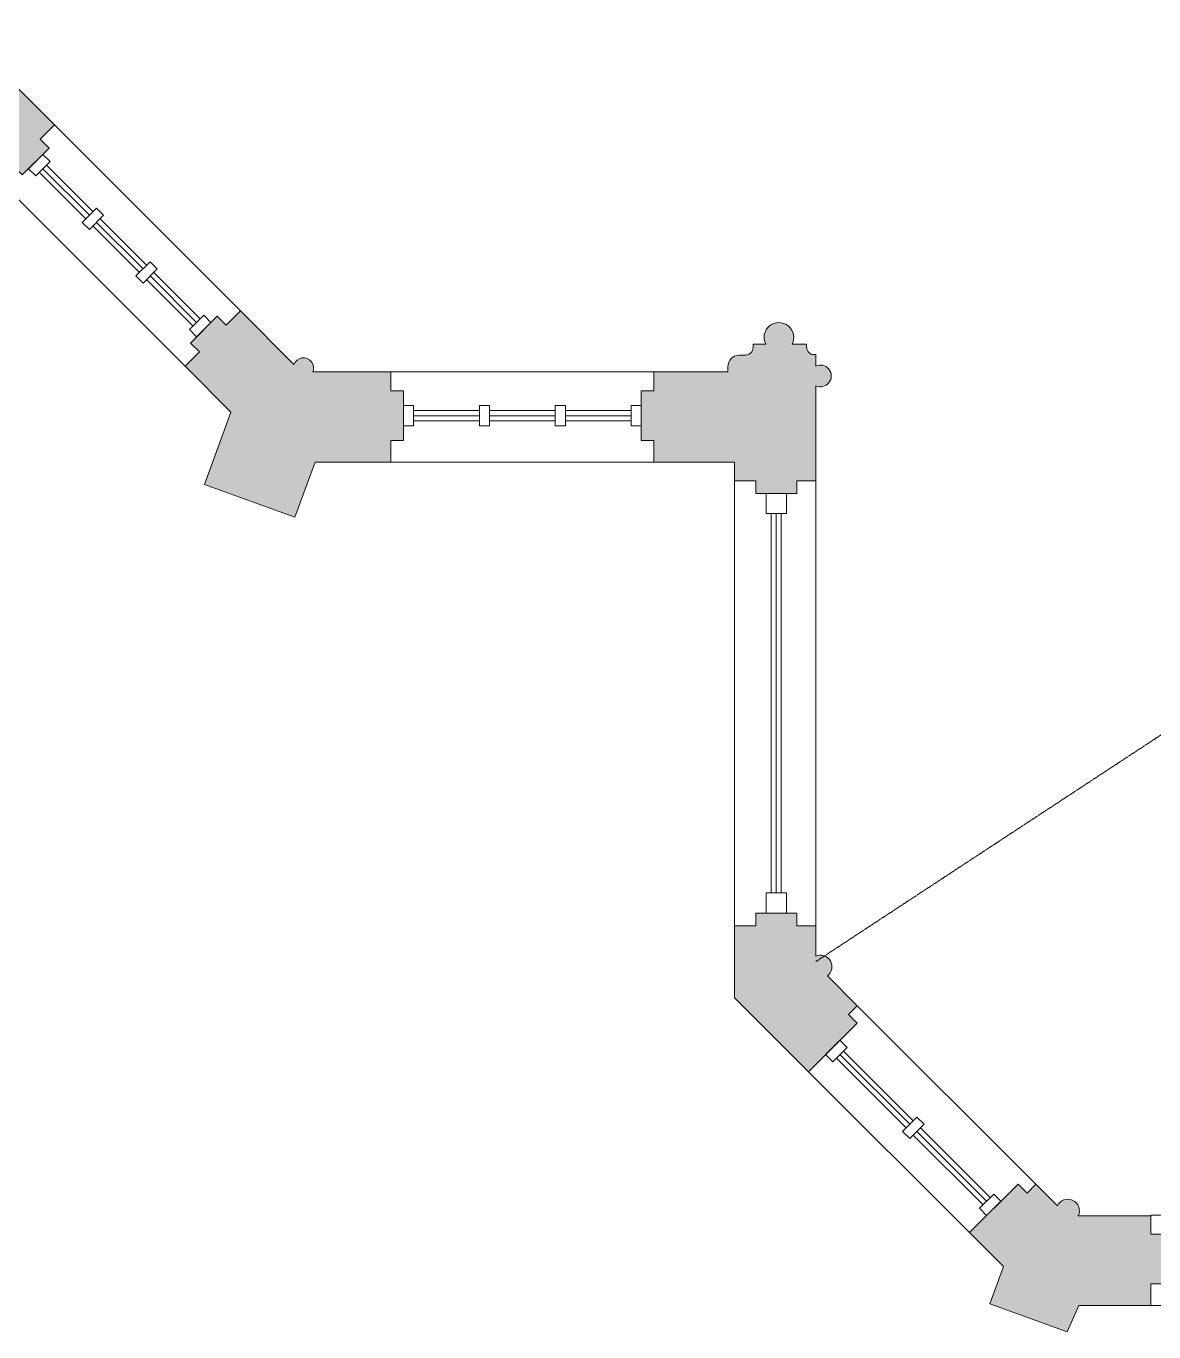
# Model space of a CAD drawing. Header units: inches. Extents: x 891 to 14187, y -1169 to 3232.
# Drawn here: x 1535 to 1981, y -660 to -144 of the extents above; entities that cross this region are included whole.
import ezdxf

# ---------------------------------------------------------------- set-up
doc = ezdxf.new("R2010")
doc.units = ezdxf.units.IN
doc.header["$MEASUREMENT"] = 0
doc.linetypes.add('IMPORT-IMPORT-CENTER2', pattern=[1.125, 0.75, -0.125, 0.125, -0.125])
for name, color, linetype, lineweight in [('A-Grid', 7, 'IMPORT-IMPORT-CENTER2', 9), ('A-Hatch', 7, 'Continuous', 9), ('EX-EXT-CORE', 7, 'Continuous', 9), ('EX-Windows', 7, 'Continuous', 9)]:
    doc.layers.add(name, color=color, linetype=linetype, lineweight=lineweight)

msp = doc.modelspace()

# ---------------------------------------------------------------- hatches: boundary and pattern name
at = {"layer": 'A-Hatch'}
h = msp.add_hatch(color=9, dxfattribs=at)
h.paths.add_polyline_path([(1509.29, -248.67), (1509.29, -190.04), (1524.08, -204.83), (1529.74, -199.18), (1533.28, -202.71), (1543.88, -192.11), (1540.35, -188.57), (1546, -182.91), (1525.03, -161.94), (1525.89, -161.48), (1526.61, -160.83), (1527.15, -160.03), (1527.49, -159.11), (1527.59, -158.15), (1527.46, -157.19), (1527.1, -156.28), (1526.53, -155.49), (1525.79, -154.87), (1524.92, -154.43), (1523.97, -154.23), (1523, -154.25), (1522.06, -154.51), (1522.06, 8.89), (1523, 8.63), (1523.97, 8.6), (1524.92, 8.81), (1525.79, 9.24), (1526.53, 9.87), (1527.1, 10.66), (1527.46, 11.56), (1527.59, 12.53), (1527.49, 13.49), (1527.15, 14.41), (1526.61, 15.21), (1525.89, 15.86), (1525.03, 16.32), (1546, 37.29), (1540.35, 42.95), (1543.88, 46.49), (1535.58, 54.79), (1532.04, 51.25), (1526.39, 56.91), (1514.19, 44.71), (1514.19, 109.53), (1502.16, 109.53), (1502.16, 69.21), (1465.78, 69.21), (1465.78, 50.44), (1490.27, 50.44), (1490.27, -155.08), (1488.27, -155.08), (1488.27, -204.46), (1469.27, -204.46), (1469.27, -243.46), (1489.27, -243.46), (1489.27, -248.67)])
h.paths.add_polyline_path([(1619.54, 110.83), (1640.52, 131.81), (1640.85, 130.84), (1641.42, 129.99), (1642.18, 129.32), (1643.1, 128.85), (1644.09, 128.64), (1645.11, 128.68), (1646.09, 128.98), (1646.96, 129.52), (1647.66, 130.26), (1648.15, 131.16), (1648.4, 132.22), (1648.4, 133.17), (1648.13, 134.15), (1679.01, 134.15), (1679.01, 141.65), (1684.01, 141.65), (1684.01, 157.17), (1680.9, 157.17), (1680.9, 167.17), (1665.42, 167.17), (1665.42, 356.57), (1801.3, 356.57), (1801.3, 167.17), (1778.01, 167.17), (1778.01, 141.65), (1783.01, 141.65), (1783.01, 134.15), (1814.88, 134.15), (1814.75, 133.11), (1814.86, 132.06), (1815.21, 131.07), (1815.78, 130.19), (1816.54, 129.46), (1817.44, 128.92), (1818.45, 128.6), (1819.5, 128.52), (1821.68, 128.52), (1822.46, 128.42), (1823.18, 128.12), (1823.8, 127.65), (1824.28, 127.02), (1824.58, 126.3), (1824.68, 125.52), (1824.68, 124.25), (1829.69, 124.25), (1829.17, 122.85), (1829.03, 121.35), (1829.27, 119.87), (1829.88, 118.5), (1830.82, 117.33), (1832.02, 116.43), (1833.41, 115.87), (1834.9, 115.68), (1836.38, 115.87), (1837.78, 116.43), (1838.98, 117.33), (1839.91, 118.5), (1840.52, 119.87), (1840.76, 121.35), (1840.62, 122.85), (1840.1, 124.25), (1843.34, 124.25), (1843.34, 125.52), (1843.44, 126.3), (1843.74, 127.02), (1844.22, 127.65), (1844.84, 128.12), (1845.56, 128.42), (1846.34, 128.52), (1846.98, 128.52), (1846.98, 133.04), (1848.01, 132.7), (1849.08, 132.63), (1850.15, 132.84), (1851.12, 133.3), (1851.96, 133.99), (1852.59, 134.86), (1852.99, 135.87), (1853.13, 136.94), (1852.99, 138.01), (1852.51, 139.12), (1851.96, 139.89), (1851.12, 140.58), (1850.15, 141.04), (1849.08, 141.24), (1848.01, 141.18), (1846.98, 140.84), (1846.98, 147.04), (1848.01, 146.7), (1849.08, 146.63), (1850.15, 146.84), (1851.12, 147.3), (1851.96, 147.99), (1852.59, 148.86), (1852.99, 149.87), (1853.13, 150.94), (1852.99, 152.01), (1852.59, 153.02), (1851.96, 153.89), (1851.12, 154.58), (1850.15, 155.04), (1849.08, 155.24), (1848.01, 155.18), (1846.98, 154.84), (1846.98, 172.34), (1839.48, 172.34), (1839.48, 177.34), (1823.26, 177.34), (1823.26, 172.34), (1814.92, 172.34), (1814.92, 348.34), (1823.26, 348.34), (1823.26, 343.34), (1839.48, 343.34), (1839.48, 348.34), (1846.98, 348.34), (1846.98, 367.35), (1848.1, 367.02), (1849.26, 366.98), (1850.4, 367.23), (1851.44, 367.77), (1852.3, 368.55), (1852.94, 369.52), (1853.32, 370.63), (1853.4, 371.79), (1853.18, 372.94), (1852.68, 374), (1851.93, 374.89), (1850.98, 375.56), (1863.42, 388.01), (1859.95, 391.48), (1863.36, 394.88), (1841.61, 416.64), (1826.15, 401.18), (1788.43, 401.18), (1788.43, 438.24), (1770.81, 438.24), (1770.81, 385.65), (1674, 385.65), (1674, 401.74), (1619.92, 401.74), (1619.92, 386.19), (1608.92, 386.19), (1608.92, 362.75), (1596.78, 362.75), (1596.78, 348.75), (1637.28, 348.75), (1637.28, 188.99), (1619.99, 188.99), (1619.99, 150.51), (1599.93, 130.45), (1605.58, 124.79), (1602.05, 121.26), (1610.35, 112.95), (1613.89, 116.49), (1615.82, 114.55)])
h.paths.add_polyline_path([(1502.16, 141.53), (1514.19, 141.53), (1514.19, 169.09), (1483.19, 169.09), (1483.19, 154.71), (1502.16, 154.71)])
h.paths.add_polyline_path([(1514.19, 201.09), (1514.19, 227.09), (1483.19, 227.09), (1483.19, 206.09), (1496.19, 206.09), (1496.19, 201.09)])
h.paths.add_polyline_path([(1514.19, 257.97), (1514.19, 283.61), (1496.19, 283.61), (1496.19, 257.97)])
h.paths.add_polyline_path([(1496.19, 315.61), (1514.19, 315.61), (1514.19, 348.75), (1527.55, 348.75), (1527.55, 362.75), (1450.46, 362.75), (1450.46, 336.75), (1496.19, 336.75), (1496.19, 319.92)])
h.paths.add_polyline_path([(1572.78, 348.75), (1572.78, 362.75), (1547.55, 362.75), (1547.55, 348.75)])
h.paths.add_polyline_path([(1770.81, 468.24), (1788.43, 468.24), (1788.43, 537.31), (1768.81, 537.31), (1768.81, 522.57), (1770.81, 522.57), (1770.81, 512)])
h = msp.add_hatch(color=9, dxfattribs=at)
h.paths.add_polyline_path([(1641.08, -338.07), (1649.02, -316.25), (1679.01, -316.25), (1679.01, -307.77), (1684.01, -307.77), (1684.01, -288.08), (1679.01, -288.08), (1679.01, -280.58), (1648.13, -280.58), (1648.39, -279.64), (1648.42, -278.67), (1648.21, -277.72), (1647.78, -276.85), (1647.15, -276.11), (1646.36, -275.54), (1645.46, -275.18), (1644.49, -275.05), (1643.53, -275.15), (1642.61, -275.49), (1641.81, -276.03), (1641.16, -276.75), (1640.7, -277.61), (1619.54, -256.45), (1613.89, -262.11), (1610.35, -258.57), (1599.74, -269.18), (1603.28, -272.72), (1597.62, -278.37), (1615.77, -296.52), (1605.37, -325.08), (1615.82, -328.88)])
h.paths.add_polyline_path([(1823.26, -328.66), (1839.48, -328.66), (1839.48, -323.66), (1846.98, -323.66), (1846.98, -286.08), (1848.01, -286.41), (1849.08, -286.48), (1850.15, -286.27), (1851.12, -285.81), (1851.96, -285.12), (1852.59, -284.25), (1852.99, -283.25), (1853.13, -282.17), (1852.99, -281.1), (1852.59, -280.09), (1851.96, -279.22), (1851.12, -278.53), (1850.15, -278.07), (1849.08, -277.87), (1848.01, -277.94), (1846.98, -278.27), (1846.98, -273.76), (1846.34, -273.76), (1845.56, -273.66), (1844.84, -273.36), (1844.22, -272.88), (1843.74, -272.26), (1843.44, -271.53), (1843.34, -270.76), (1843.34, -269.68), (1837.6, -269.68), (1838.12, -268.27), (1838.26, -266.78), (1838.02, -265.3), (1837.37, -263.87), (1836.48, -262.75), (1835.28, -261.86), (1833.88, -261.29), (1832.4, -261.1), (1830.91, -261.29), (1829.51, -261.86), (1828.32, -262.75), (1827.38, -263.93), (1826.77, -265.3), (1826.53, -266.78), (1826.67, -268.27), (1827.19, -269.68), (1822.18, -269.68), (1822.18, -270.95), (1822.08, -271.73), (1821.78, -272.45), (1821.3, -273.07), (1820.68, -273.55), (1819.96, -273.85), (1819.18, -273.95), (1816.61, -273.95), (1815.47, -274.15), (1814.41, -274.62), (1813.51, -275.35), (1812.83, -276.28), (1812.4, -277.35), (1812.25, -278.5), (1812.25, -280.58), (1783.01, -280.58), (1783.01, -288.08), (1778.01, -288.08), (1778.01, -307.77), (1783.01, -307.77), (1783.01, -316.25), (1814.92, -316.25), (1814.92, -323.66), (1823.26, -323.66)])
h = msp.add_hatch(color=9, dxfattribs=at)
h.paths.add_polyline_path([(2112.64, -660.27), (2143.18, -649.15), (2140.11, -640.71), (2160.5, -620.33), (2139.09, -598.92), (2135.55, -602.45), (2132.02, -598.92), (2121.41, -609.52), (2120.52, -608.64), (2119.43, -608.02), (2118.21, -607.7), (2116.95, -607.71), (2115.74, -608.04), (2114.66, -608.67), (2113.77, -609.55), (2113.14, -610.64), (2112.8, -611.85), (2112.8, -613.11), (2113.11, -614.32), (2079.52, -614.32), (2079.52, -621.61), (2074.52, -621.61), (2074.52, -641.3), (2079.52, -641.3), (2079.52, -649.78), (2108.02, -649.78)])
h.paths.add_polyline_path([(1946.4, -660.27), (1951.02, -649.78), (1979.52, -649.78), (1979.52, -641.3), (1984.52, -641.3), (1984.52, -621.61), (1979.52, -621.61), (1979.52, -614.32), (1950.77, -614.32), (1951.13, -613.19), (1951.19, -612), (1950.94, -610.84), (1950.4, -609.78), (1949.6, -608.9), (1948.6, -608.26), (1947.46, -607.89), (1946.28, -607.83), (1945.11, -608.09), (1944.06, -608.63), (1943.17, -609.43), (1942.53, -610.43), (1933.97, -601.87), (1930.51, -605.34), (1926.97, -601.8), (1907.77, -621), (1921.2, -634.43), (1915.85, -649.15)])
h.paths.add_polyline_path([(1844.13, -557.36), (1863.33, -538.16), (1859.92, -534.76), (1863.39, -531.29), (1851.59, -519.48), (1852.38, -518.72), (1852.97, -517.78), (1853.32, -516.73), (1853.4, -515.62), (1853.22, -514.53), (1852.77, -513.52), (1852.1, -512.64), (1851.23, -511.95), (1850.23, -511.48), (1849.14, -511.28), (1848.04, -511.34), (1846.98, -511.66), (1846.98, -499.66), (1839.48, -499.66), (1839.48, -494.66), (1823.26, -494.66), (1823.26, -499.66), (1814.92, -499.66), (1814.92, -528.15)])

# ---------------------------------------------------------------- linework, layer by layer
at = {"layer": 'A-Grid', "color": 8}
msp.add_line((2846.66, 142.91), (1846.98, -513.84), dxfattribs=at)
at = {"layer": 'EX-EXT-CORE', "color": 8}
for p, q in [((1546, -182.91), (1619.54, -256.45)), ((1819.18, -273.95), (1816.61, -273.95)), ((1679.01, -280.58), (1785.32, -280.58)), ((1846.98, -323.66), (1846.98, -499.66)), ((1950.77, -614.32), (1979.52, -614.32))]:
    msp.add_line(p, q, dxfattribs=at)
at = {"layer": 'EX-EXT-CORE', "color": 8, "flags": 128}
for points in [[(1525.03, -161.94), (1546, -182.91), (1540.35, -188.57), (1543.88, -192.11), (1533.28, -202.71), (1529.74, -199.18), (1524.08, -204.83), (1597.62, -278.37)], [(1679.01, -316.25), (1649.02, -316.25), (1641.08, -338.07), (1605.37, -325.08), (1615.77, -296.52), (1597.62, -278.37), (1603.28, -272.72), (1599.74, -269.18), (1610.35, -258.57), (1613.89, -262.11), (1619.54, -256.45), (1640.7, -277.61)], [(1827.19, -269.68), (1822.18, -269.68), (1822.18, -270.95)], [(1843.34, -270.76), (1843.34, -269.68), (1837.6, -269.68)], [(1812.25, -278.5), (1812.25, -280.58), (1783.01, -280.58), (1783.01, -288.08), (1778.01, -288.08), (1778.01, -307.77), (1783.01, -307.77), (1783.01, -316.25), (1814.92, -316.25), (1814.92, -323.66)], [(1846.98, -278.27), (1846.98, -273.76), (1846.34, -273.76)], [(1648.13, -280.58), (1679.01, -280.58), (1679.01, -288.08), (1684.01, -288.08), (1684.01, -307.77), (1679.01, -307.77), (1679.01, -316.25), (1785.32, -316.25)], [(1846.98, -511.66), (1846.98, -499.66), (1839.48, -499.66), (1839.48, -494.66), (1823.26, -494.66), (1823.26, -499.66), (1814.92, -499.66), (1814.92, -323.66), (1823.26, -323.66), (1823.26, -328.66), (1839.48, -328.66), (1839.48, -323.66), (1846.98, -323.66), (1846.98, -286.08)], [(1814.92, -499.66), (1814.92, -528.15), (1844.13, -557.36), (1907.77, -621)], [(1942.53, -610.43), (1933.97, -601.87), (1863.39, -531.29), (1851.59, -519.48)], [(1844.13, -557.36), (1863.33, -538.16), (1859.92, -534.76), (1863.39, -531.29)], [(1979.52, -649.78), (1951.02, -649.78), (1946.4, -660.27), (1915.85, -649.15), (1921.2, -634.43), (1907.77, -621), (1926.97, -601.8), (1930.51, -605.34), (1933.97, -601.87)], [(2081.82, -614.11), (1979.52, -614.11), (1979.52, -621.61), (1984.52, -621.61), (1984.52, -641.3), (1979.52, -641.3), (1979.52, -649.78), (2081.82, -649.78)]]:
    msp.add_lwpolyline(points, dxfattribs=at)
at = {"layer": 'EX-EXT-CORE', "color": 8}
for centre, radius, start, end in [((1832.4, -266.97), 5.87, 332.5159, 207.4841), ((1819.18, -270.95), 3, 270, 0), ((1846.34, -270.76), 3, 180, 270), ((1644.43, -279.05), 4, 337.5199, 158.9199), ((1816.8, -278.5), 4.55, 92.4528, 180), ((1848.81, -282.17), 4.31, 244.8231, 115.1769), ((1848.84, -515.84), 4.57, 307.0196, 114.0019), ((1946.65, -612.38), 4.56, 334.7575, 154.6438)]:
    msp.add_arc(centre, radius, start, end, dxfattribs=at)
at = {"layer": 'EX-Windows', "color": 8}
for p, q in [((1541.41, -194.58), (1535.75, -200.24)), ((1544.24, -197.41), (1541.41, -194.58)), ((1535.75, -200.24), (1538.58, -203.07)), ((1538.58, -203.07), (1544.24, -197.41)), ((1541.41, -200.24), (1559.79, -218.62)), ((1542.82, -198.82), (1561.21, -217.21)), ((1539.99, -201.65), (1558.38, -220.04)), ((1556.96, -221.45), (1562.62, -215.79)), ((1562.62, -215.79), (1565.45, -218.62)), ((1559.79, -224.28), (1556.96, -221.45)), ((1565.45, -218.62), (1559.79, -224.28)), ((1562.62, -221.45), (1581.01, -239.84)), ((1564.03, -220.04), (1582.42, -238.42)), ((1561.21, -222.87), (1579.59, -241.25)), ((1583.83, -237.01), (1578.18, -242.66)), ((1586.66, -239.84), (1583.83, -237.01)), ((1578.18, -242.66), (1581.01, -245.49)), ((1581.01, -245.49), (1586.66, -239.84)), ((1583.83, -242.66), (1602.22, -261.05)), ((1585.25, -241.25), (1603.63, -259.64)), ((1582.42, -244.08), (1600.8, -262.46)), ((1605.05, -258.22), (1599.39, -263.88)), ((1602.22, -266.71), (1607.88, -261.05)), ((1607.88, -261.05), (1605.05, -258.22)), ((1599.39, -263.88), (1602.22, -266.71)), ((1684.01, -293.92), (1684.01, -301.92)), ((1688.01, -293.92), (1684.01, -293.92)), ((1688.01, -301.92), (1688.01, -293.92)), ((1714.01, -301.92), (1714.01, -293.92)), ((1714.01, -293.92), (1718.01, -293.92)), ((1718.01, -293.92), (1718.01, -301.92)), ((1744.01, -293.92), (1744.01, -301.92)), ((1748.01, -293.92), (1744.01, -293.92)), ((1748.01, -301.92), (1748.01, -293.92)), ((1774.01, -293.92), (1774.01, -301.92)), ((1778.01, -293.92), (1774.01, -293.92)), ((1778.01, -301.92), (1778.01, -293.92)), ((1688.01, -295.92), (1714.01, -295.92)), ((1688.01, -297.92), (1714.01, -297.92)), ((1718.01, -295.92), (1744.01, -295.92)), ((1718.01, -297.92), (1744.01, -297.92)), ((1748.01, -295.92), (1774.01, -295.92)), ((1748.01, -297.92), (1774.01, -297.92)), ((1684.01, -301.92), (1688.01, -301.92)), ((1688.01, -299.92), (1714.01, -299.92)), ((1718.01, -301.92), (1714.01, -301.92)), ((1718.01, -299.92), (1744.01, -299.92)), ((1744.01, -301.92), (1748.01, -301.92)), ((1748.01, -299.92), (1774.01, -299.92)), ((1774.01, -301.92), (1778.01, -301.92)), ((1835.37, -328.66), (1827.37, -328.66)), ((1827.37, -328.66), (1827.37, -336.66)), ((1835.37, -336.66), (1835.37, -328.66)), ((1827.37, -336.66), (1835.37, -336.66)), ((1829.37, -336.66), (1829.37, -486.66)), ((1831.37, -336.66), (1831.37, -486.66)), ((1833.37, -336.66), (1833.37, -486.66)), ((1835.37, -486.66), (1827.37, -486.66)), ((1827.37, -486.66), (1827.37, -494.66)), ((1835.37, -494.66), (1835.37, -486.66)), ((1827.37, -494.66), (1835.37, -494.66)), ((1856.56, -544.94), (1850.9, -550.59)), ((1859.39, -547.76), (1856.56, -544.94)), ((1850.9, -550.59), (1853.73, -553.42)), ((1853.73, -553.42), (1859.39, -547.76)), ((1882.72, -579.58), (1855.15, -552.01)), ((1884.14, -578.17), (1856.56, -550.59)), ((1885.55, -576.75), (1857.97, -549.18)), ((1886.97, -575.34), (1881.31, -581)), ((1884.14, -583.83), (1889.79, -578.17)), ((1889.79, -578.17), (1886.97, -575.34)), ((1881.31, -581), (1884.14, -583.83)), ((1913.13, -609.99), (1885.55, -582.41)), ((1914.54, -608.57), (1886.97, -581)), ((1915.96, -607.16), (1888.38, -579.58)), ((1917.37, -605.75), (1911.71, -611.4)), ((1914.54, -614.23), (1920.2, -608.57)), ((1920.2, -608.57), (1917.37, -605.75)), ((1911.71, -611.4), (1914.54, -614.23))]:
    msp.add_line(p, q, dxfattribs=at)

doc.saveas('drawing.dxf')
